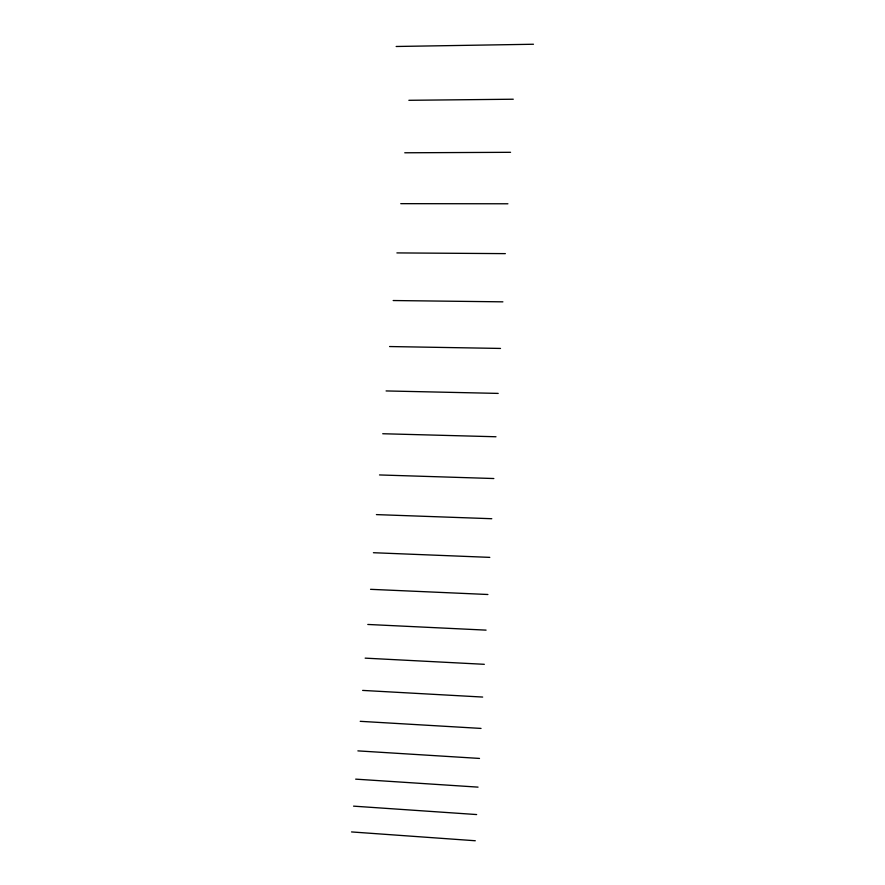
<?xml version="1.0" encoding="UTF-8"?>
<svg xmlns="http://www.w3.org/2000/svg" width="885" height="885" viewBox="0 0 885 885"><rect width="100%" height="100%" fill="white"/><g stroke="black" fill="none" stroke-linecap="round" stroke-linejoin="round"><path stroke-width="1.33" d="M396.159 46.485L533.467 44.25M408.859 100.304L513.267 99.22M404.744 152.784L510.556 152.309M400.761 203.661L507.913 203.782M396.9 252.911L505.357 253.63M393.172 300.535L502.89 301.84M389.566 346.544L500.512 348.436M386.092 390.938L498.2 393.405M382.729 433.738L495.987 436.759M379.51 474.946L493.841 478.531M376.402 514.605L491.783 518.721M373.415 552.716L489.803 557.373M370.549 589.322L487.901 594.499M367.795 624.456L486.075 630.131M365.151 658.141L484.327 664.314M362.629 690.411L482.657 697.059M360.206 721.319L481.042 728.421M357.883 750.878L479.504 758.434M355.67 779.143L478.044 787.13M353.558 806.146L476.639 814.554M351.533 831.933L475.289 840.75"/></g></svg>
